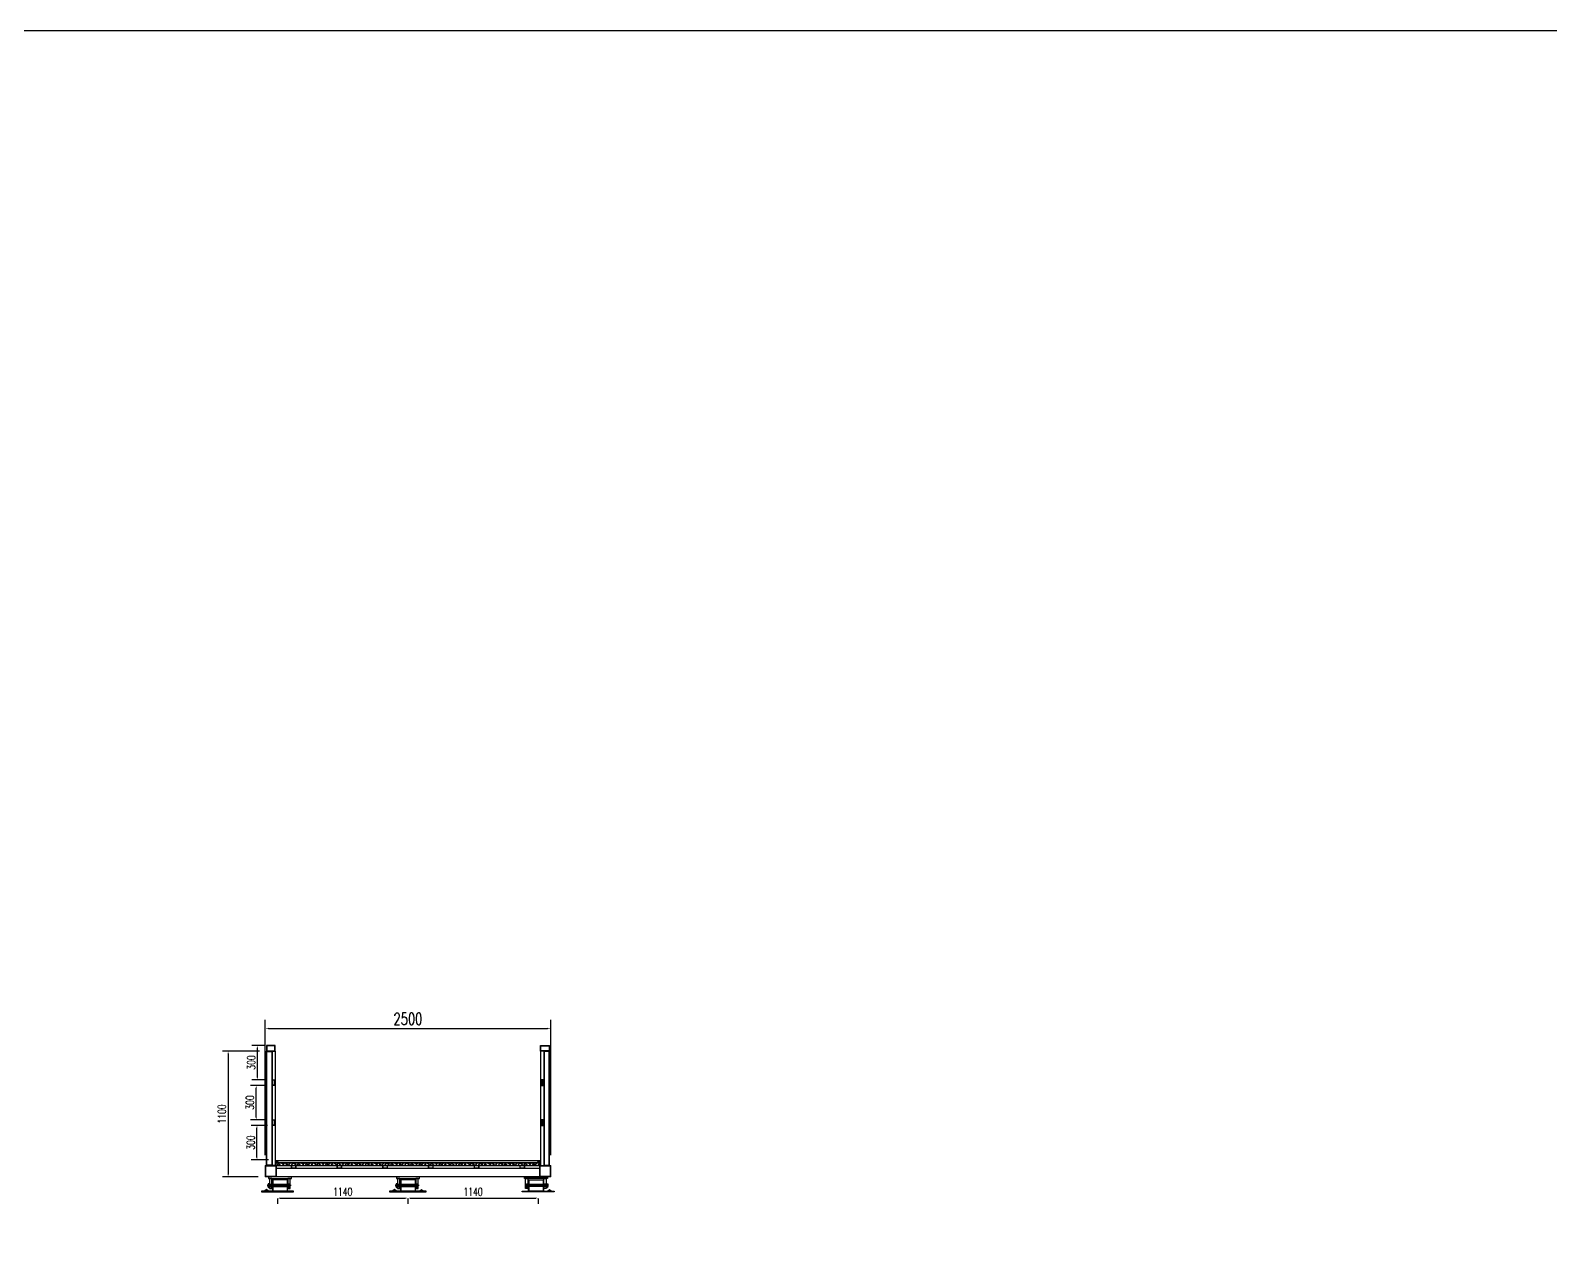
# Model space of a CAD drawing. Header units: millimetres. Extents: x -2430464 to 225692, y -180 to 1805330.
# Drawn here: x -765131 to -751830, y 487966 to 498664 of the extents above; entities that cross this region are included whole.
import ezdxf

# ---------------------------------------------------------------- set-up
doc = ezdxf.new("R2010")
doc.units = ezdxf.units.MM
doc.header["$LTSCALE"] = 1000
doc.linetypes.add('CENTER2', pattern=[28.575, 19.05, -3.175, 3.175, -3.175])
doc.linetypes.add('DASHED2', pattern=[0.375, 0.25, -0.125])
doc.layers.get('0').update_dxf_attribs({"linetype": 'CONTINUOUS'})
doc.layers.get('DEFPOINTS').update_dxf_attribs({"linetype": 'CONTINUOUS'})
for name, color, linetype in [('W-FLOAT_BOWL浮筒', 253, 'CONTINUOUS'), ('W-STEEL_FRAME钢架', 3, 'CONTINUOUS'), ('景-通用-文字', 7, 'CONTINUOUS')]:
    doc.layers.add(name, color=color, linetype=linetype)
doc.styles.add('STANDARD_T3', font='simplex.shx', dxfattribs={"width": 0.7, "bigfont": 'gbcbig.shx'})
doc.dimstyles.new('W&&20', dxfattribs={"dimtxt": 70, "dimasz": 20, "dimexe": 50, "dimexo": 60, "dimgap": 20, "dimtad": 1, "dimdec": 0, "dimzin": 0, "dimdsep": 46, "dimtxsty": 'STANDARD_T3', "dimcen": 0.09, "dimclrd": 1, "dimclre": 1, "dimclrt": 7, "dimazin": 2, "dimtfac": 1, "dimtdec": 0, "dimtix": 1, "dimtmove": 2, "dimatfit": 3, "dimfxl": 0, "dimtolj": 1, "dimtzin": 0, "dimarcsym": 0})
doc.dimstyles.new('W&&30', dxfattribs={"dimtxt": 105, "dimasz": 30, "dimexe": 75, "dimexo": 90, "dimgap": 30, "dimtad": 1, "dimdec": 0, "dimzin": 0, "dimdsep": 46, "dimtxsty": 'STANDARD_T3', "dimcen": 0.09, "dimclrd": 1, "dimclre": 1, "dimclrt": 7, "dimazin": 2, "dimtfac": 1, "dimtdec": 0, "dimtix": 1, "dimtmove": 2, "dimatfit": 3, "dimfxl": 0, "dimtolj": 1, "dimtzin": 0, "dimarcsym": 0})

# ---------------------------------------------------------------- blocks, each defined once
blk = doc.blocks.new('*U89')
at = {"color": 8, "linetype": 'Continuous'}
for p, q in [((-1, 2), (-3, 1)), ((0, 2), (0, -2)), ((-1, -2), (-3, -1))]:
    blk.add_line(p, q, dxfattribs=at)
at = {"color": 7, "linetype": 'Continuous'}
for p, q in [((24, 2), (0, 2)), ((0, 0), (26, 0)), ((24, 2), (24, 0)), ((26, -2), (26, 0)), ((0, -2), (26, -2))]:
    blk.add_line(p, q, dxfattribs=at)
for centre, radius, start, end in [((-4, 0), 3.7, 41.3178, 318.6822), ((-4, 0), 1.85, 41.3178, 318.6822), ((0, 4), 3.59, 221.3178, 270), ((0, -4), 3.59, 90, 138.6822), ((0, 4), 1.74, 221.3178, 270), ((0, -4), 1.74, 90, 138.6822)]:
    blk.add_arc(centre, radius, start, end, dxfattribs=at)
blk = doc.blocks.new('*U111')
blk.add_lwpolyline([(-15, 0), (-15, 3), (15, 3), (15, 0)], close=True)
blk = doc.blocks.new('*D2997')
at = {"layer": 'DEFPOINTS', "color": 0, "transparency": 16777216}
for p in [(-763149, 489087), (-762997, 489087), (-762989, 488787)]:
    blk.add_point(p, dxfattribs=at)
at = {"layer": 'W-STEEL_FRAME钢架', "color": 1, "lineweight": -2, "transparency": 16777216}
for p, q in [((-763057, 489087), (-763199, 489087)), ((-763149, 488807), (-763149, 489067)), ((-763049, 488787), (-763199, 488787))]:
    blk.add_line(p, q, dxfattribs=at)
at = {"layer": 'W-STEEL_FRAME钢架', "color": 1, "transparency": 16777216}
for points in [[(-763152, 489067), (-763145, 489067), (-763149, 489087)], [(-763152, 488807), (-763145, 488807), (-763149, 488787)]]:
    blk.add_solid(points, dxfattribs=at)
at = {"layer": 'W-STEEL_FRAME钢架', "color": 7, "transparency": 16777216, "insert": (-763204, 488937), "char_height": 70, "attachment_point": 5, "rotation": 90, "style": 'STANDARD_T3'}
blk.add_mtext('\\A1;300', dxfattribs=at)
blk = doc.blocks.new('*D2998')
at = {"layer": 'DEFPOINTS', "color": 0, "transparency": 16777216}
for p in [(-763155, 489437), (-763017, 489437), (-763017, 489137)]:
    blk.add_point(p, dxfattribs=at)
at = {"layer": 'W-STEEL_FRAME钢架', "color": 1, "lineweight": -2, "transparency": 16777216}
for p, q in [((-763077, 489437), (-763205, 489437)), ((-763155, 489157), (-763155, 489417)), ((-763077, 489137), (-763205, 489137))]:
    blk.add_line(p, q, dxfattribs=at)
at = {"layer": 'W-STEEL_FRAME钢架', "color": 1, "transparency": 16777216}
for points in [[(-763159, 489417), (-763152, 489417), (-763155, 489437)], [(-763159, 489157), (-763152, 489157), (-763155, 489137)]]:
    blk.add_solid(points, dxfattribs=at)
at = {"layer": 'W-STEEL_FRAME钢架', "color": 7, "transparency": 16777216, "insert": (-763210, 489287), "char_height": 70, "attachment_point": 5, "rotation": 90, "style": 'STANDARD_T3'}
blk.add_mtext('\\A1;300', dxfattribs=at)
blk = doc.blocks.new('*D2999')
at = {"layer": 'DEFPOINTS', "color": 0, "transparency": 16777216}
for p in [(-763144, 489787), (-763017, 489787), (-763017, 489487)]:
    blk.add_point(p, dxfattribs=at)
at = {"layer": 'W-STEEL_FRAME钢架', "color": 1, "lineweight": -2, "transparency": 16777216}
for p, q in [((-763077, 489787), (-763194, 489787)), ((-763144, 489507), (-763144, 489767)), ((-763077, 489487), (-763194, 489487))]:
    blk.add_line(p, q, dxfattribs=at)
at = {"layer": 'W-STEEL_FRAME钢架', "color": 1, "transparency": 16777216}
for points in [[(-763147, 489767), (-763140, 489767), (-763144, 489787)], [(-763147, 489507), (-763140, 489507), (-763144, 489487)]]:
    blk.add_solid(points, dxfattribs=at)
at = {"layer": 'W-STEEL_FRAME钢架', "color": 7, "transparency": 16777216, "insert": (-763199, 489637), "char_height": 70, "attachment_point": 5, "rotation": 90, "style": 'STANDARD_T3'}
blk.add_mtext('\\A1;300', dxfattribs=at)
blk = doc.blocks.new('*D3000')
at = {"layer": 'DEFPOINTS', "color": 0, "transparency": 16777216}
for p in [(-760578, 489936), (-763078, 488737), (-760578, 488737)]:
    blk.add_point(p, dxfattribs=at)
at = {"layer": 'W-STEEL_FRAME钢架', "color": 1, "lineweight": -2, "transparency": 16777216}
for p, q in [((-763078, 488827), (-763078, 490011)), ((-763048, 489936), (-760608, 489936)), ((-760578, 488827), (-760578, 490011))]:
    blk.add_line(p, q, dxfattribs=at)
at = {"layer": 'W-STEEL_FRAME钢架', "color": 1, "transparency": 16777216}
for points in [[(-763048, 489941), (-763048, 489931), (-763078, 489936)], [(-760608, 489941), (-760608, 489931), (-760578, 489936)]]:
    blk.add_solid(points, dxfattribs=at)
at = {"layer": 'W-STEEL_FRAME钢架', "color": 7, "transparency": 16777216, "insert": (-761828, 490019), "char_height": 105, "attachment_point": 5, "style": 'STANDARD_T3'}
blk.add_mtext('\\A1;2500', dxfattribs=at)
blk = doc.blocks.new('*D2885')
at = {"layer": 'DEFPOINTS', "color": 0, "transparency": 16777216}
for p in [(-762968, 488508), (-761828, 488508), (-761828, 488452)]:
    blk.add_point(p, dxfattribs=at)
at = {"layer": 'W-STEEL_FRAME钢架', "color": 1, "lineweight": -2, "transparency": 16777216}
for p, q in [((-762968, 488448), (-762968, 488402)), ((-762948, 488452), (-761848, 488452)), ((-761828, 488448), (-761828, 488402))]:
    blk.add_line(p, q, dxfattribs=at)
at = {"layer": 'W-STEEL_FRAME钢架', "color": 1, "transparency": 16777216}
for points in [[(-762948, 488455), (-762948, 488448), (-762968, 488452)], [(-761848, 488455), (-761848, 488448), (-761828, 488452)]]:
    blk.add_solid(points, dxfattribs=at)
at = {"layer": 'W-STEEL_FRAME钢架', "color": 7, "transparency": 16777216, "insert": (-762398, 488507), "char_height": 70, "attachment_point": 5, "style": 'STANDARD_T3'}
blk.add_mtext('\\A1;1140', dxfattribs=at)
blk = doc.blocks.new('*D2886')
at = {"layer": 'DEFPOINTS', "color": 0, "transparency": 16777216}
for p in [(-761828, 488508), (-760688, 488508), (-760688, 488452)]:
    blk.add_point(p, dxfattribs=at)
at = {"layer": 'W-STEEL_FRAME钢架', "color": 1, "lineweight": -2, "transparency": 16777216}
for p, q in [((-761828, 488448), (-761828, 488402)), ((-761808, 488452), (-760708, 488452)), ((-760688, 488448), (-760688, 488402))]:
    blk.add_line(p, q, dxfattribs=at)
at = {"layer": 'W-STEEL_FRAME钢架', "color": 1, "transparency": 16777216}
for points in [[(-761808, 488455), (-761808, 488448), (-761828, 488452)], [(-760708, 488455), (-760708, 488448), (-760688, 488452)]]:
    blk.add_solid(points, dxfattribs=at)
at = {"layer": 'W-STEEL_FRAME钢架', "color": 7, "transparency": 16777216, "insert": (-761258, 488507), "char_height": 70, "attachment_point": 5, "style": 'STANDARD_T3'}
blk.add_mtext('\\A1;1140', dxfattribs=at)
blk = doc.blocks.new('*D3122')
at = {"layer": 'DEFPOINTS', "color": 0, "transparency": 16777216}
for p in [(-763067, 489737), (-763401, 488637), (-763078, 488637)]:
    blk.add_point(p, dxfattribs=at)
at = {"layer": '景-通用-文字', "color": 1, "lineweight": -2, "transparency": 16777216}
for p, q in [((-763127, 489737), (-763451, 489737)), ((-763401, 489717), (-763401, 488657)), ((-763138, 488637), (-763451, 488637))]:
    blk.add_line(p, q, dxfattribs=at)
at = {"layer": '景-通用-文字', "color": 1, "transparency": 16777216}
for points in [[(-763405, 489717), (-763398, 489717), (-763401, 489737)], [(-763405, 488657), (-763398, 488657), (-763401, 488637)]]:
    blk.add_solid(points, dxfattribs=at)
at = {"layer": '景-通用-文字', "color": 7, "transparency": 16777216, "insert": (-763456, 489187), "char_height": 70, "attachment_point": 5, "rotation": 90, "style": 'STANDARD_T3'}
blk.add_mtext('\\A1;1100', dxfattribs=at)
blk = doc.blocks.new('*U2829')
at = {"color": 1}
for p, q in [((-19, 12.5), (19, 12.5)), ((-19, -12.5), (-19, 12.5)), ((-17, 10.5), (17, 10.5)), ((-17, -10.5), (-17, 10.5)), ((17, 10.5), (17, -10.5)), ((19, 12.5), (19, -12.5)), ((19, -12.5), (-19, -12.5)), ((17, -10.5), (-17, -10.5))]:
    blk.add_line(p, q, dxfattribs=at)
blk = doc.blocks.new('*U2830')
at = {"color": 0, "linetype": 'ByBlock', "lineweight": -2, "transparency": 16777216}
for p in [(0, 0), (400, 0), (800, 0), (1200, 0), (1600, 0), (2000, 0)]:
    blk.add_blockref('*U2829', p, dxfattribs=at)

msp = doc.modelspace()

# ---------------------------------------------------------------- hatches: boundary and pattern name
h = msp.add_hatch()
h.set_pattern_fill('AR-HBONE', color=45, scale=0.2, angle=10, style=0)
h.set_pattern_definition([(55, (-901740.996, 579921.188), (-4.9900964, 28.3002427), [60.96, -20.32]), (145, (-901729.34, 579937.834), (-4.9900964, 28.3002427), [60.96, -20.32])])
h.paths.add_polyline_path([(-762983.06, 488760.56), (-762983.06, 488737.56), (-760673.05, 488737.57), (-760673.05, 488760.57)])

# ---------------------------------------------------------------- linework, layer by layer
at = {"color": 45}
for p, q in [((-762983.06, 488760.57), (-762983.06, 488737.57)), ((-762983.06, 488760.57), (-760673.05, 488760.57)), ((-762983.06, 488737.57), (-760673.05, 488737.57)), ((-760673.05, 488760.57), (-760673.05, 488737.57)), ((-760673.05, 488760.57), (-760673.05, 488737.57))]:
    msp.add_line(p, q, dxfattribs=at)
at = {"color": 4}
for p, q in [((-762978.06, 488712.56), (-760678.06, 488712.56)), ((-762978.06, 488636.56), (-762978.06, 488712.56)), ((-760678.06, 488716.56), (-760678.06, 488636.56)), ((-760678.06, 488636.56), (-762978.06, 488636.56))]:
    msp.add_line(p, q, dxfattribs=at)
at = {"linetype": 'DASHED2'}
for p, q in [((-763038.06, 488572.56), (-763018.06, 488572.56)), ((-763013.06, 488571.66), (-762883.06, 488571.66)), ((-762858.06, 488572.56), (-762878.06, 488572.56)), ((-761918.06, 488572.56), (-761898.06, 488572.56)), ((-761893.06, 488571.66), (-761763.06, 488571.66)), ((-761738.06, 488572.56), (-761758.06, 488572.56)), ((-760798.06, 488572.56), (-760778.06, 488572.56)), ((-760643.06, 488571.66), (-760773.06, 488571.66)), ((-760618.06, 488572.56), (-760638.06, 488572.56)), ((-763038.06, 488550.56), (-763018.06, 488550.56)), ((-763013.06, 488551.46), (-762883.06, 488551.46)), ((-762858.06, 488550.56), (-762878.06, 488550.56)), ((-761918.06, 488550.56), (-761898.06, 488550.56)), ((-761893.06, 488551.46), (-761763.06, 488551.46)), ((-761738.06, 488550.56), (-761758.06, 488550.56)), ((-760798.06, 488550.56), (-760778.06, 488550.56)), ((-760643.06, 488551.46), (-760773.06, 488551.46)), ((-760618.06, 488550.56), (-760638.06, 488550.56))]:
    msp.add_line(p, q, dxfattribs=at)
for p, q in [((-763010.06, 488611.56), (-763010.06, 488511.56)), ((-762886.06, 488611.56), (-762886.06, 488511.56)), ((-761890.06, 488611.56), (-761890.06, 488511.56)), ((-761766.06, 488611.56), (-761766.06, 488511.56)), ((-760770.06, 488611.56), (-760770.06, 488511.56)), ((-760646.06, 488611.56), (-760646.06, 488511.56)), ((-763051.06, 488569.56), (-763054.06, 488567.83)), ((-763051.06, 488553.56), (-763054.06, 488555.29)), ((-762867.06, 488569.56), (-763051.06, 488569.56)), ((-763051.06, 488569.56), (-763051.06, 488553.56)), ((-763051.06, 488553.56), (-762867.06, 488553.56)), ((-762867.06, 488569.56), (-762864.06, 488567.83)), ((-762867.06, 488569.56), (-762867.06, 488553.56)), ((-762867.06, 488553.56), (-762864.06, 488555.29)), ((-762864.06, 488555.29), (-762864.06, 488567.83)), ((-761931.06, 488569.56), (-761934.06, 488567.83)), ((-761931.06, 488553.56), (-761934.06, 488555.29)), ((-761747.06, 488569.56), (-761931.06, 488569.56)), ((-761931.06, 488569.56), (-761931.06, 488553.56)), ((-761931.06, 488553.56), (-761747.06, 488553.56)), ((-761747.06, 488569.56), (-761744.06, 488567.83)), ((-761747.06, 488569.56), (-761747.06, 488553.56)), ((-761747.06, 488553.56), (-761744.06, 488555.29)), ((-761744.06, 488555.29), (-761744.06, 488567.83)), ((-760789.06, 488569.56), (-760792.06, 488567.83)), ((-760792.06, 488555.29), (-760792.06, 488567.83)), ((-760789.06, 488553.56), (-760792.06, 488555.29)), ((-760789.06, 488569.56), (-760605.06, 488569.56)), ((-760789.06, 488569.56), (-760789.06, 488553.56)), ((-760605.06, 488553.56), (-760789.06, 488553.56)), ((-760605.06, 488569.56), (-760602.06, 488567.83)), ((-760605.06, 488569.56), (-760605.06, 488553.56)), ((-760605.06, 488553.56), (-760602.06, 488555.29))]:
    msp.add_line(p, q)
at = {"color": 8, "linetype": 'Continuous', "lineweight": 15}
for p, q in [((-762872.5, 488570.87), (-762871.28, 488572.26)), ((-762867.61, 488570.87), (-762868.84, 488572.26)), ((-761752.5, 488570.87), (-761751.28, 488572.26)), ((-761747.61, 488570.87), (-761748.84, 488572.26)), ((-760788.5, 488570.87), (-760787.28, 488572.26)), ((-760783.61, 488570.87), (-760784.84, 488572.26)), ((-762871.91, 488569.56), (-762868.21, 488569.56)), ((-761751.91, 488569.56), (-761748.21, 488569.56)), ((-760784.21, 488569.56), (-760787.91, 488569.56))]:
    msp.add_line(p, q, dxfattribs=at)
at = {"color": 3, "linetype": 'CENTER2'}
for p, q in [((-763045.94, 488561.56), (-763010.17, 488561.56)), ((-763018.53, 488561.56), (-762877.59, 488561.56)), ((-762850.17, 488561.56), (-762885.94, 488561.56)), ((-761925.94, 488561.56), (-761890.17, 488561.56)), ((-761898.53, 488561.56), (-761757.59, 488561.56)), ((-761730.17, 488561.56), (-761765.94, 488561.56)), ((-760805.94, 488561.56), (-760770.17, 488561.56)), ((-760637.59, 488561.56), (-760778.53, 488561.56)), ((-760610.17, 488561.56), (-760645.94, 488561.56))]:
    msp.add_line(p, q, dxfattribs=at)
at = {"color": 7, "linetype": 'Continuous', "lineweight": 15}
for p, q in [((-762871.91, 488545.56), (-762871.91, 488569.56)), ((-762871.91, 488545.56), (-762870.06, 488545.56)), ((-762870.06, 488569.56), (-762870.06, 488544)), ((-762868.21, 488544), (-762870.06, 488544)), ((-762868.21, 488569.56), (-762868.21, 488544)), ((-761751.91, 488545.56), (-761751.91, 488569.56)), ((-761751.91, 488545.56), (-761750.06, 488545.56)), ((-761750.06, 488569.56), (-761750.06, 488544)), ((-761748.21, 488544), (-761750.06, 488544)), ((-761748.21, 488569.56), (-761748.21, 488544)), ((-760787.91, 488569.56), (-760787.91, 488544)), ((-760787.91, 488544), (-760786.06, 488544)), ((-760786.06, 488569.56), (-760786.06, 488544)), ((-760784.21, 488545.56), (-760786.06, 488545.56)), ((-760784.21, 488545.56), (-760784.21, 488569.56))]:
    msp.add_line(p, q, dxfattribs=at)
for points in [[(-789287.43, 498664.41), (-735491.11, 498664.41), (-735491.11, 477267.92), (-789287.43, 477267.92)], [(-762848.06, 488636.56), (-763048.06, 488636.56), (-763048.06, 488621.56), (-762848.06, 488621.56)], [(-763018.06, 488621.56), (-763038.06, 488621.56), (-763038.06, 488536.56), (-763018.06, 488536.56)], [(-763010.06, 488511.56), (-762886.06, 488511.56), (-762883.06, 488514.56), (-762883.06, 488608.56), (-762886.06, 488611.56), (-763010.06, 488611.56), (-763013.06, 488608.56), (-763013.06, 488514.56)], [(-762882.09, 488546.56), (-762879.09, 488546.56), (-762879.09, 488576.56), (-762882.09, 488576.56)], [(-762858.06, 488621.56), (-762878.06, 488621.56), (-762878.06, 488536.56), (-762858.06, 488536.56)], [(-762878.06, 488546.56), (-762875.06, 488546.56), (-762875.06, 488576.56), (-762878.06, 488576.56)], [(-761728.06, 488636.56), (-761928.06, 488636.56), (-761928.06, 488621.56), (-761728.06, 488621.56)], [(-761898.06, 488621.56), (-761918.06, 488621.56), (-761918.06, 488536.56), (-761898.06, 488536.56)], [(-761890.06, 488511.56), (-761766.06, 488511.56), (-761763.06, 488514.56), (-761763.06, 488608.56), (-761766.06, 488611.56), (-761890.06, 488611.56), (-761893.06, 488608.56), (-761893.06, 488514.56)], [(-761762.09, 488546.56), (-761759.09, 488546.56), (-761759.09, 488576.56), (-761762.09, 488576.56)], [(-761738.06, 488621.56), (-761758.06, 488621.56), (-761758.06, 488536.56), (-761738.06, 488536.56)], [(-761758.06, 488546.56), (-761755.06, 488546.56), (-761755.06, 488576.56), (-761758.06, 488576.56)], [(-760808.06, 488636.56), (-760608.06, 488636.56), (-760608.06, 488621.56), (-760808.06, 488621.56)], [(-760798.06, 488621.56), (-760778.06, 488621.56), (-760778.06, 488536.56), (-760798.06, 488536.56)], [(-760778.06, 488546.56), (-760781.06, 488546.56), (-760781.06, 488576.56), (-760778.06, 488576.56)], [(-760774.02, 488546.56), (-760777.02, 488546.56), (-760777.02, 488576.56), (-760774.02, 488576.56)], [(-760646.06, 488511.56), (-760770.06, 488511.56), (-760773.06, 488514.56), (-760773.06, 488608.56), (-760770.06, 488611.56), (-760646.06, 488611.56), (-760643.06, 488608.56), (-760643.06, 488514.56)], [(-760638.06, 488621.56), (-760618.06, 488621.56), (-760618.06, 488536.56), (-760638.06, 488536.56)], [(-763108.18, 488507.56), (-762828.18, 488507.56), (-762828.18, 488511.56), (-763108.18, 488511.56)], [(-763066.16, 488527.83), (-763080.3, 488513.68), (-763078.18, 488511.56), (-763066.16, 488523.58), (-763054.14, 488511.56), (-763052.02, 488513.68)], [(-761988.18, 488507.56), (-761667.93, 488507.56), (-761667.93, 488511.56), (-761988.18, 488511.56)], [(-761946.16, 488527.83), (-761960.3, 488513.68), (-761958.18, 488511.56), (-761946.16, 488523.58), (-761934.14, 488511.56), (-761932.02, 488513.68)], [(-761709.95, 488527.83), (-761695.81, 488513.68), (-761697.93, 488511.56), (-761709.95, 488523.58), (-761721.97, 488511.56), (-761724.09, 488513.68)], [(-760547.93, 488507.56), (-760827.93, 488507.56), (-760827.93, 488511.56), (-760547.93, 488511.56)], [(-760589.95, 488527.83), (-760575.81, 488513.68), (-760577.93, 488511.56), (-760589.95, 488523.58), (-760601.97, 488511.56), (-760604.09, 488513.68)]]:
    msp.add_lwpolyline(points, close=True)
at = {"color": 0}
for points in [[(-763017.06, 489486.56), (-762997.06, 489486.56), (-762997.06, 489436.56), (-763017.06, 489436.56)], [(-763015.06, 489484.56), (-762999.06, 489484.56), (-762999.06, 489438.56), (-763015.06, 489438.56)], [(-760639.06, 489486.56), (-760659.06, 489486.56), (-760659.06, 489436.56), (-760639.06, 489436.56)], [(-760641.06, 489484.56), (-760657.06, 489484.56), (-760657.06, 489438.56), (-760641.06, 489438.56)], [(-763017.06, 489136.56), (-762997.06, 489136.56), (-762997.06, 489086.56), (-763017.06, 489086.56)], [(-763015.06, 489134.56), (-762999.06, 489134.56), (-762999.06, 489088.56), (-763015.06, 489088.56)], [(-760639.06, 489136.56), (-760659.06, 489136.56), (-760659.06, 489086.56), (-760639.06, 489086.56)], [(-760641.06, 489134.56), (-760657.06, 489134.56), (-760657.06, 489088.56), (-760641.06, 489088.56)]]:
    msp.add_lwpolyline(points, close=True, dxfattribs=at)
at = {"color": 3, "lineweight": 5}
for points in [[(-763078.06, 488736.56), (-762978.06, 488736.56), (-762978.06, 488636.56), (-763078.06, 488636.56)], [(-763072.06, 488730.56), (-762984.06, 488730.56), (-762984.06, 488642.56), (-763072.06, 488642.56)], [(-760578.06, 488736.56), (-760678.06, 488736.56), (-760678.06, 488636.56), (-760578.06, 488636.56)], [(-760584.06, 488730.56), (-760672.06, 488730.56), (-760672.06, 488642.56), (-760584.06, 488642.56)]]:
    msp.add_lwpolyline(points, close=True, dxfattribs=at)
at = {"color": 0, "lineweight": 5}
for points in [[(-762963.56, 488767.56), (-762988.06, 488767.56), (-762988.06, 488743.06, 0.41421356), (-762987.56, 488742.56), (-762986.56, 488742.56, 0.41421356), (-762986.06, 488743.06), (-762986.06, 488765.56)], [(-762986.06, 488765.56), (-762963.56, 488765.56, 0.41421356), (-762963.06, 488766.06), (-762963.06, 488767.06, 0.41421356), (-762963.56, 488767.56)], [(-760670.05, 488765.56), (-760692.55, 488765.56, -0.41421356), (-760693.05, 488766.06), (-760693.05, 488767.06, -0.41421356), (-760692.55, 488767.56)], [(-760670.05, 488765.56), (-760692.55, 488765.56, -0.41421356), (-760693.05, 488766.06), (-760693.05, 488767.06, -0.41421356), (-760692.55, 488767.56)], [(-760692.55, 488767.56), (-760668.05, 488767.56), (-760668.05, 488743.06, -0.41421356), (-760668.55, 488742.56), (-760669.55, 488742.56, -0.41421356), (-760670.05, 488743.06), (-760670.05, 488765.56)], [(-760692.55, 488767.56), (-760668.05, 488767.56), (-760668.05, 488743.06, -0.41421356), (-760668.55, 488742.56), (-760669.55, 488742.56, -0.41421356), (-760670.05, 488743.06), (-760670.05, 488765.56)]]:
    msp.add_lwpolyline(points, format="xyb", dxfattribs=at)
for points in [[(-763054.06, 488555.29), (-763054.06, 488567.83)], [(-761934.06, 488555.29), (-761934.06, 488567.83)], [(-760602.06, 488555.29), (-760602.06, 488567.83)]]:
    msp.add_lwpolyline(points)
for centre in [(-763048.06, 488561.56), (-762870.06, 488561.56), (-761928.06, 488561.56), (-761750.06, 488561.56), (-760786.06, 488561.56), (-760608.06, 488561.56)]:
    msp.add_circle(centre, 2)
at = {"color": 7, "linetype": 'Continuous', "lineweight": 15}
for centre, radius, start, end in [((-762870.06, 488573.65), 3.7, 311.31782, 228.68218), ((-762873.65, 488569.56), 1.74, 0, 48.68218), ((-762870.06, 488573.65), 1.85, 311.31782, 228.68218), ((-762873.65, 488569.56), 3.59, 0, 48.68218), ((-762866.46, 488569.56), 3.59, 131.31782, 180), ((-762866.46, 488569.56), 1.74, 131.31782, 180), ((-761750.06, 488573.65), 3.7, 311.31782, 228.68218), ((-761753.65, 488569.56), 1.74, 0, 48.68218), ((-761750.06, 488573.65), 1.85, 311.31782, 228.68218), ((-761753.65, 488569.56), 3.59, 0, 48.68218), ((-761746.46, 488569.56), 3.59, 131.31782, 180), ((-761746.46, 488569.56), 1.74, 131.31782, 180), ((-760786.06, 488573.65), 3.7, 311.31782, 228.68218), ((-760789.65, 488569.56), 1.74, 0, 48.68218), ((-760786.06, 488573.65), 1.85, 311.31782, 228.68218), ((-760789.65, 488569.56), 3.59, 0, 48.68218), ((-760782.46, 488569.56), 3.59, 131.31782, 180), ((-760782.46, 488569.56), 1.74, 131.31782, 180)]:
    msp.add_arc(centre, radius, start, end, dxfattribs=at)
at = {"layer": 'W-FLOAT_BOWL浮筒'}
msp.add_lwpolyline([(-760673.05, 488760.57), (-762985.56, 488760.57), (-762985.56, 488780.57), (-760673.05, 488780.57)], close=True, dxfattribs=at)
at = {"layer": '景-通用-文字', "color": 3}
for points in [[(-763067.06, 489736.56), (-762989.06, 489736.56), (-762989.06, 489786.56), (-763067.06, 489786.56)], [(-763064.06, 489739.56), (-762992.06, 489739.56), (-762992.06, 489783.56), (-763064.06, 489783.56)], [(-760589.06, 489736.56), (-760667.06, 489736.56), (-760667.06, 489786.56), (-760589.06, 489786.56)], [(-760592.06, 489739.56), (-760664.06, 489739.56), (-760664.06, 489783.56), (-760592.06, 489783.56)], [(-763067.06, 489736.56), (-763017.06, 489736.56), (-763017.06, 488736.56), (-763067.06, 488736.56)], [(-763067.06, 489736.56), (-762989.06, 489736.56), (-762989.06, 488736.56), (-763067.06, 488736.56)], [(-763064.06, 489733.56), (-763020.06, 489733.56), (-763020.06, 488739.56), (-763064.06, 488739.56)], [(-760589.06, 489736.56), (-760667.06, 489736.56), (-760667.06, 488736.56), (-760589.06, 488736.56)], [(-760589.06, 489736.56), (-760639.06, 489736.56), (-760639.06, 488736.56), (-760589.06, 488736.56)], [(-760592.06, 489733.56), (-760636.06, 489733.56), (-760636.06, 488739.56), (-760592.06, 488739.56)]]:
    msp.add_lwpolyline(points, close=True, dxfattribs=at)

# ---------------------------------------------------------------- block references
msp.add_blockref('*U2830', (-762828.06, 488725.06))
for name, p, rotation in [('*U89', (-763048.06, 488569.56), 270), ('*U111', (-763039.06, 488561.56), 90), ('*U111', (-763013.06, 488561.56), 90), ('*U89', (-761928.06, 488569.56), 270), ('*U111', (-761919.06, 488561.56), 90), ('*U111', (-761893.06, 488561.56), 90)]:
    msp.add_blockref(name, p, dxfattribs=dict(rotation=rotation))
at = {"xscale": -1}
for name, p, rotation in [('*U111', (-760643.06, 488561.56), 270), ('*U111', (-760617.06, 488561.56), 270), ('*U89', (-760608.06, 488569.56), 90)]:
    msp.add_blockref(name, p, dxfattribs=dict(at, rotation=rotation))

# ---------------------------------------------------------------- dimensions: what is measured, and where the dimension line sits
at = {"layer": 'W-STEEL_FRAME钢架'}
for base, p1, p2, dimstyle, picture, middle in [((-760578.06, 489936.17), (-763078.06, 488736.56), (-760578.06, 488736.56), 'W&&30', '*D3000', (-761828.06, 490018.67)), ((-761828.06, 488451.8), (-762968.18, 488507.56), (-761828.06, 488507.56), 'W&&20', '*D2885', (-762398.12, 488506.8)), ((-760687.93, 488451.8), (-761828.06, 488507.56), (-760687.93, 488507.56), 'W&&20', '*D2886', (-761257.99, 488506.8))]:
    dim = msp.add_linear_dim(base=base, p1=p1, p2=p2, dimstyle=dimstyle, dxfattribs=at)
    dim.commit()
    dim.dimension.update_dxf_attribs({"geometry": picture, "text_midpoint": middle})
for base, p1, p2, picture, middle in [((-763143.83, 489786.56), (-763017.06, 489486.56), (-763017.06, 489786.56), '*D2999', (-763198.83, 489636.56)), ((-763155.32, 489436.56), (-763017.06, 489136.56), (-763017.06, 489436.56), '*D2998', (-763210.32, 489286.56)), ((-763148.77, 489086.56), (-762989.06, 488786.56), (-762997.06, 489086.56), '*D2997', (-763203.77, 488936.56))]:
    dim = msp.add_linear_dim(base=base, p1=p1, p2=p2, angle=90, dimstyle='W&&20', dxfattribs=at)
    dim.commit()
    dim.dimension.update_dxf_attribs({"geometry": picture, "text_midpoint": middle})
at = {"layer": '景-通用-文字', "color": 3}
dim = msp.add_linear_dim(base=(-763401.49, 488636.56), p1=(-763067.06, 489736.56), p2=(-763078.06, 488636.56), angle=90, dimstyle='W&&20', dxfattribs=at)
dim.commit()
dim.dimension.update_dxf_attribs({"geometry": '*D3122', "text_midpoint": (-763456.49, 489186.56)})

doc.saveas('drawing.dxf')
